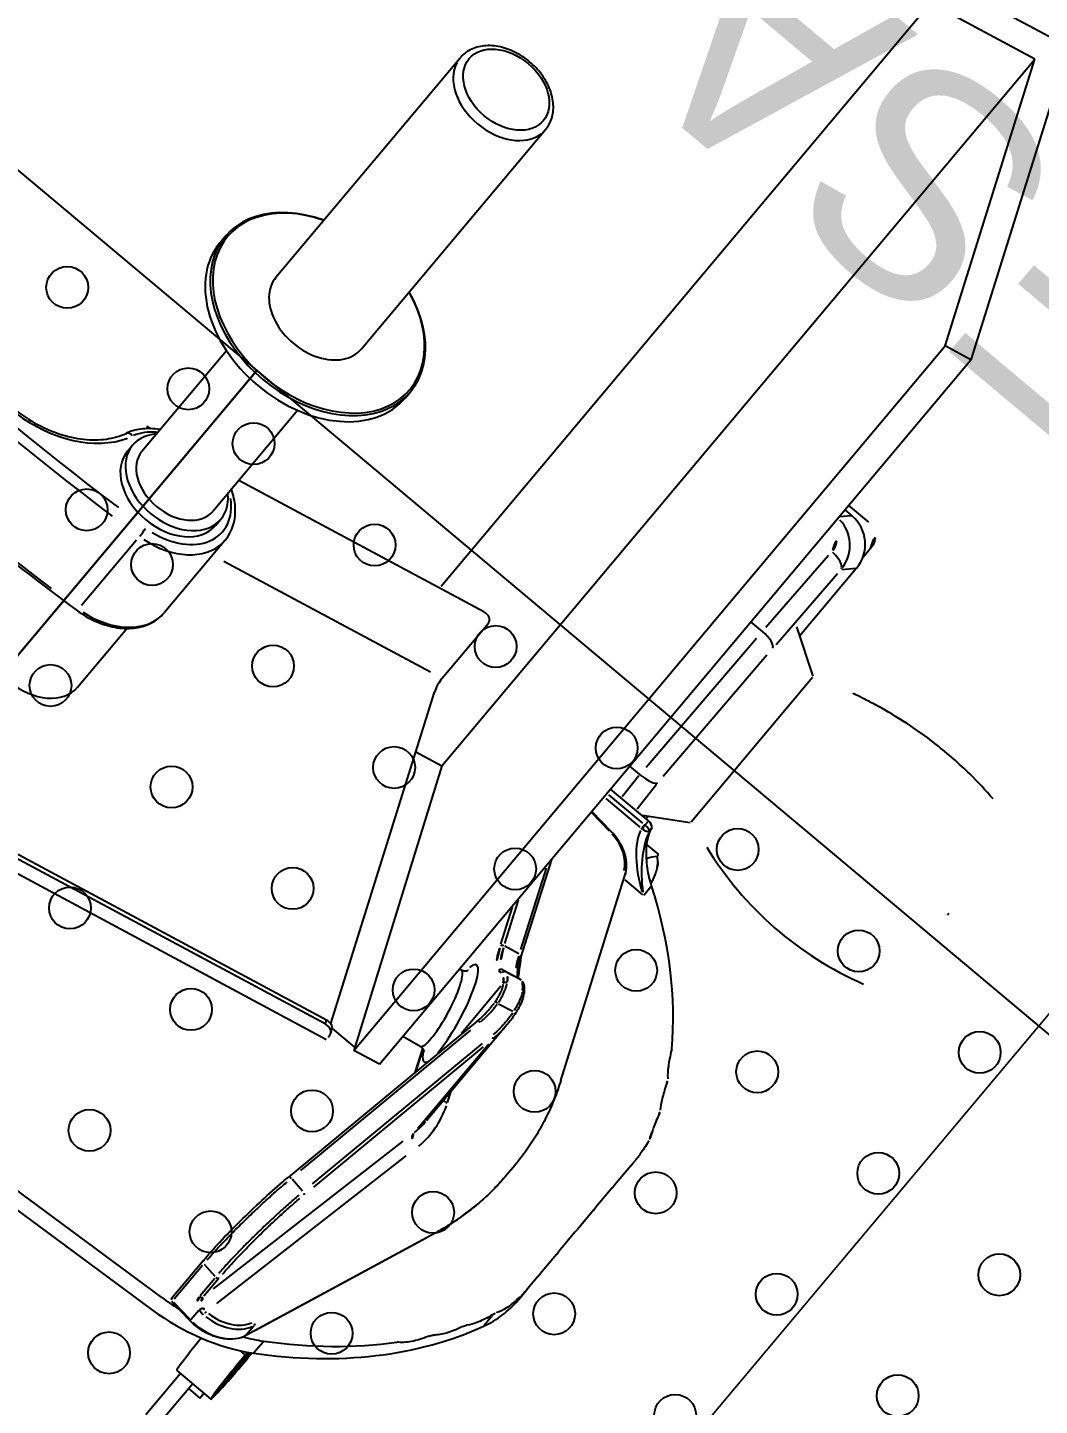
# Model space of a CAD drawing. Header units: metres. Extents: x 822482 to 822767, y 9662202 to 9662512.
# Drawn here: x 822695.0975 to 822695.3696, y 9662397.7424 to 9662398.1132 of the extents above; entities that cross this region are included whole.
import ezdxf

# ---------------------------------------------------------------- set-up
doc = ezdxf.new("R2010")
doc.units = ezdxf.units.M
doc.layers.add('ARQ_NE_EQUIPAMENTOS', color=7, linetype='Continuous')
doc.layers.add('ARQ_NE_INOX', color=7, linetype='Continuous', lineweight=0, true_color=0x0032c7)
doc.layers.add('ARQ_NE_MOBILIÁRIOS', color=251, linetype='Continuous', lineweight=0)
doc.styles.add('Arial', font='arial.ttf', dxfattribs={"height": 0.6})

# ---------------------------------------------------------------- blocks, each defined once
blk = doc.blocks.new('20006_ARQ_1400_3PV$0$IPL-001')
at = {"color": 0}
blk.add_lwpolyline([(0, 0), (1, 0), (1, -0.37), (0, -0.37)], close=True, dxfattribs=at)
for centre in [(0.01194, -0.01562), (0.05442, -0.01562), (0.09691, -0.01562), (0.13939, -0.01562), (0.18187, -0.01562), (0.22435, -0.01562), (0.26683, -0.01562), (0.94654, -0.01562), (0.98902, -0.01562), (0.01194, -0.0581), (0.05442, -0.0581), (0.09691, -0.0581), (0.13939, -0.0581), (0.18187, -0.0581), (0.22435, -0.0581), (0.26683, -0.0581), (0.30931, -0.0581), (0.98902, -0.0581), (0.01194, -0.10058), (0.05442, -0.10058), (0.09691, -0.10058), (0.13939, -0.10058), (0.18187, -0.10058), (0.22435, -0.10058), (0.26683, -0.10058), (0.30931, -0.10058), (0.05442, -0.14307), (0.09691, -0.14307), (0.13939, -0.14307), (0.18187, -0.14307), (0.22435, -0.14307), (0.26683, -0.14307), (0.09691, -0.18555), (0.13939, -0.18555), (0.18187, -0.18555), (0.13939, -0.22803)]:
    blk.add_circle(centre, 0.00562, dxfattribs=at)
blk = doc.blocks.new('20006_ARQ_1400_3PV$0$QF-062')
at = {"color": 0}
for p, q in [((-0.01423, -0.05261), (-0.01423, -0.06712)), ((-0.00999, -0.06712), (-0.00999, -0.05261)), ((0.29355, -0.05762), (0.00702, -0.07535)), ((0.00702, -0.07959), (0.29355, -0.06187)), ((-0.01423, -0.06543), (-0.01823, -0.06543)), ((-0.01823, -0.06543), (-0.01823, -0.06712)), ((-0.00868, -0.06712), (-0.02068, -0.06712)), ((-0.02078, -0.0711), (-0.02068, -0.0711)), ((-0.00282, -0.07968), (0.00414, -0.08043)), ((-0.00278, -0.0801), (-0.00278, -0.08338)), ((0.00382, -0.08062), (-0.00243, -0.07995)), ((0.00417, -0.09318), (0.00417, -0.08132)), ((0.00484, -0.09439), (0.00484, -0.08121)), ((-0.0215, -0.08415), (-0.0215, -0.08796)), ((-0.0212, -0.08375), (-0.0212, -0.08214)), ((-0.02113, -0.08214), (-0.02115, -0.08214)), ((-0.02115, -0.08371), (-0.02115, -0.08214)), ((-0.02113, -0.0837), (-0.02113, -0.08214)), ((-0.02113, -0.08363), (-0.02113, -0.08222)), ((-0.02078, -0.0831), (-0.02068, -0.0831)), ((-0.02022, -0.08216), (-0.02022, -0.08312)), ((-0.0202, -0.08211), (-0.0202, -0.08316)), ((-0.02015, -0.08211), (-0.02015, -0.08313)), ((-0.01838, -0.08211), (-0.02006, -0.08211)), ((-0.03816, -0.14011), (-0.01688, -0.08624)), ((-0.00536, -0.08781), (-0.01885, -0.15097)), ((-0.01691, -0.08959), (-0.01691, -0.08655)), ((-0.00145, -0.09321), (-0.00145, -0.08714)), ((-0.00055, -0.08667), (-0.00055, -0.09274)), ((-0.01797, -0.08907), (-0.03713, -0.13756)), ((-0.0022, -0.09031), (-0.01571, -0.15354)), ((-0.00032, -0.09312), (0.00393, -0.0938)), ((-0.00253, -0.11099), (-0.00253, -0.11099)), ((0.0031, -0.11099), (0.0031, -0.11099)), ((-0.00336, -0.11777), (-0.00336, -0.11777)), ((0.00229, -0.11777), (0.00229, -0.11777)), ((-0.00349, -0.11877), (-0.00349, -0.11877)), ((0.00216, -0.11877), (0.00216, -0.11877)), ((0.01802, -0.16107), (0.20987, -0.12112)), ((-0.00441, -0.12555), (-0.00441, -0.12555)), ((0.00068, -0.12654), (-0.00357, -0.12586)), ((0.02066, -0.1642), (0.20676, -0.12545)), ((-0.06426, -0.13333), (-0.06426, -0.12951)), ((-0.01586, -0.18681), (-0.00514, -0.12852)), ((-0.0044, -0.12906), (-0.01512, -0.18735)), ((-0.01019, -0.19103), (0.00173, -0.12627)), ((0.00143, -0.12655), (0.00143, -0.12655)), ((0.02108, -0.16522), (0.20718, -0.12646)), ((0.00032, -0.12982), (-0.0104, -0.18811)), ((-0.06684, -0.14051), (-0.06684, -0.14408)), ((-0.06684, -0.14888), (-0.06684, -0.14408)), ((-0.06684, -0.14888), (-0.06684, -0.14988)), ((-0.06684, -0.15666), (-0.06684, -0.14988)), ((-0.06684, -0.15666), (-0.06684, -0.15766)), ((-0.06684, -0.16444), (-0.06684, -0.15766)), ((-0.01646, -0.1587), (-0.01646, -0.1884)), ((-0.01696, -0.19551), (-0.01696, -0.16175)), ((0.01778, -0.16197), (0.01778, -0.16268)), ((-0.06684, -0.16444), (-0.06684, -0.16544)), ((-0.06684, -0.17222), (-0.06684, -0.16544)), ((-0.04287, -0.16778), (-0.04287, -0.16441)), ((0.00249, -0.16528), (0.01016, -0.16368)), ((0.00249, -0.16528), (0.00249, -0.41273)), ((0.01016, -0.16368), (0.01016, -0.41113)), ((0.04124, -0.23761), (0.01016, -0.16368)), ((0.01841, -0.16444), (0.01048, -0.16444)), ((0.01789, -0.16323), (0.01831, -0.16425)), ((0.01957, -0.16522), (0.05549, -0.25146)), ((0.02106, -0.16516), (0.02068, -0.16425)), ((-0.01813, -0.16917), (-0.01702, -0.17184)), ((-0.00628, -0.16978), (-0.0037, -0.17598)), ((-0.00386, -0.17566), (-0.00616, -0.17014)), ((-0.06684, -0.17222), (-0.06684, -0.17321)), ((-0.06684, -0.18), (-0.06684, -0.17321)), ((0.00249, -0.17509), (-0.00276, -0.17599)), ((-0.06684, -0.18), (-0.06684, -0.18099)), ((-0.06684, -0.18778), (-0.06684, -0.18099)), ((-0.06684, -0.18778), (-0.06684, -0.18877)), ((-0.06684, -0.19001), (-0.06684, -0.18877)), ((-0.00906, -0.20234), (-0.00906, -0.18582)), ((0.12991, -0.19083), (0.12991, -0.21146)), ((-0.03767, -0.1933), (-0.01536, -0.24686)), ((-0.01158, -0.19836), (-0.01579, -0.19924)), ((0.00249, -0.19872), (0.002, -0.19884)), ((-0.01119, -0.207), (-0.01215, -0.2071)), ((-0.01203, -0.20709), (-0.01116, -0.207)), ((-0.01185, -0.20704), (-0.00772, -0.20618)), ((-0.00676, -0.20609), (-0.01088, -0.20694)), ((-0.00745, -0.20613), (-0.00658, -0.20604)), ((-0.00685, -0.2052), (-0.00598, -0.20511)), ((-0.00708, -0.21214), (-0.00295, -0.21128)), ((-0.00175, -0.21105), (0.00227, -0.22069)), ((0.14321, -0.23132), (0.14321, -0.20841)), ((0.00249, -0.2372), (-0.00803, -0.21193)), ((-0.00682, -0.21336), (0.002, -0.23453)), ((-0.00246, -0.21186), (0.00223, -0.22313)), ((0.12491, -0.24669), (0.12491, -0.22123)), ((0.04905, -0.23599), (0.04124, -0.23761)), ((0.04124, -0.23761), (0.04124, -0.48575)), ((0.05977, -0.2549), (0.12148, -0.24205)), ((-0.02271, -0.24585), (-0.02271, -0.24893)), ((-0.0162, -0.24568), (-0.02237, -0.24568)), ((0.12941, -0.2481), (0.12941, -0.25022)), ((0.16041, -0.2481), (0.16041, -0.25022)), ((0.13241, -0.28593), (0.13241, -0.25058)), ((0.15741, -0.28593), (0.15741, -0.25058)), ((-0.00507, -0.25329), (0.00249, -0.2541)), ((-0.00462, -0.2531), (0.00212, -0.25382)), ((0.05634, -0.25562), (0.05634, -0.27506)), ((-0.01872, -0.25599), (-0.01872, -0.25675)), ((-0.01463, -0.25675), (-0.01872, -0.25675)), ((-0.01076, -0.26045), (-0.01076, -0.25921)), ((0.00183, -0.25915), (-0.0101, -0.25915)), ((0.15947, -0.25682), (0.1607, -0.25656)), ((-0.0198, -0.26877), (-0.00864, -0.26195)), ((-0.01285, -0.25998), (-0.01285, -0.26066)), ((-0.01088, -0.26187), (-0.01088, -0.26058)), ((-0.01088, -0.26195), (0.00249, -0.26195)), ((-0.0101, -0.2605), (0.00183, -0.2605)), ((-0.00999, -0.26277), (-0.00999, -0.26195)), ((-0.00642, -0.26242), (-0.00615, -0.27089)), ((-0.00108, -0.2696), (-0.00131, -0.26235)), ((0.05922, -0.27659), (0.13241, -0.26135)), ((-0.0198, -0.26909), (-0.0198, -0.31991)), ((-0.00107, -0.27), (0.00249, -0.27)), ((-0.00615, -0.27374), (-0.00655, -0.3166)), ((-0.00156, -0.31816), (-0.00113, -0.27253)), ((0.07241, -0.47926), (0.07241, -0.27447)), ((-0.0887, -0.29422), (-0.0887, -0.29478)), ((0.11241, -0.30715), (0.11241, -0.30927)), ((0.17741, -0.30715), (0.17741, -0.30927)), ((0.12991, -0.30962), (0.12991, -0.3867)), ((0.15991, -0.30962), (0.15991, -0.3867)), ((-0.0198, -0.32023), (-0.00786, -0.32753)), ((-0.0066, -0.32038), (-0.00701, -0.34564)), ((-0.00201, -0.34774), (-0.0016, -0.32212)), ((-0.00157, -0.32069), (0.00249, -0.32069)), ((-0.00999, -0.35001), (-0.00999, -0.32623)), ((-0.00718, -0.34719), (-0.00985, -0.34986)), ((-0.00949, -0.3565), (-0.00949, -0.35313)), ((0.00012, -0.35988), (0.00237, -0.35763)), ((0.00249, -0.3615), (-0.0045, -0.3615)), ((0.00249, -0.36), (0, -0.36)), ((0.00249, -0.41273), (0.01016, -0.41113)), ((0.01016, -0.41113), (0.04124, -0.48575)), ((0.03639, -0.49413), (0.00249, -0.41273)), ((0.23572, -0.45262), (0.03639, -0.49413)), ((0.04124, -0.48575), (0.07241, -0.47926))]:
    blk.add_line(p, q, dxfattribs=at)
for centre, radius, start, end in [((-0.004, -0.24475), 0.019, 208.4169, 219.1744), ((-0.05717, -0.35434), 0.09265, 71.2562, 106.4212)]:
    blk.add_arc(centre, radius, start, end, dxfattribs=at)
for centre, major_axis, ratio, start_param, end_param in [((-0.02068, -0.08212), (0, 0.015), 0.034899, 4.713517, 7.85511), ((-0.02068, -0.08212), (0, 0.0135), 0.034899, 4.713517, 7.85511), ((-0.02068, -0.08212), (0, 0.013), 0.034899, 4.870597, 7.69803), ((-0.00868, -0.08212), (0, 0.015), 0.034899, 4.988869, 6.283185), ((-0.02068, -0.0771), (0, 0.0045), 0.034899, 0.32381, 2.817783), ((-0.02068, -0.0771), (0, -0.006), 0.034899, 0, 3.141593), ((0.01138, -0.11057), (-0.05, 0), 0.707107, 4.799655, 5.429979), ((-0.00468, -0.08879), (-0.0127, 0), 0.707107, 4.634858, 5.938395), ((-0.0029, -0.08047), (0.000084, 0.000783), 0.105634, 5.542417, 6.244198), ((0.01138, -0.11481), (0.05, 0), 0.707107, 1.658063, 1.768848), ((0.00405, -0.08121), (0.000084, 0.000783), 0.105634, 5.542417, 6.244198), ((0.00405, -0.08121), (0.000787, 0), 0.707107, 0.071042, 1.349804), ((0.07516, -0.16224), (-0.147, 0), 0.707107, 5.429979, 5.960709), ((-0.01972, -0.08211), (-0.0005, 0), 0.001127, 6.027518, 6.23666), ((-0.00468, -0.09217), (-0.0127, 0), 0.707107, 4.771554, 5.94559), ((-0.00468, -0.09273), (-0.01191, 0), 0.707107, 4.771554, 5.94559), ((-0.00461, -0.08375), (-0.000003, -0.000787), 0.004285, 0.863947, 2.277664), ((-0.0029, -0.08412), (0.000322, 0.000718), 0.20953, 0.87522, 2.288937), ((-0.00459, -0.08646), (0.0031, -0.00066), 0.699172, 0.204546, 1.217117), ((-0.00447, -0.08591), (0.00387, -0.00083), 0.699172, 0.204546, 1.217122), ((0.07516, -0.16649), (-0.147, 0), 0.707107, 5.429979, 5.719961), ((0.01138, -0.11481), (0.05, 0), 0.707107, 2.162955, 2.288386), ((-0.01615, -0.08653), (-0.000732, 0.000289), 0.68104, 0.01314, 0.249655), ((-0.00067, -0.08688), (-0.000787, 0), 0.707107, 4.640979, 6.054696), ((-0.01615, -0.08991), (-0.000732, 0.000289), 0.68104, 0.341334, 1.755051), ((-0.00067, -0.09363), (-0.000787, 0), 0.707107, 4.64098, 6.054696), ((0.00405, -0.09439), (0.000787, 0), 0.707107, 0.071041, 1.349782), ((0.07516, -0.16649), (-0.147, 0), 0.707107, 5.795405, 5.80622), ((0.07516, -0.16649), (-0.147, 0), 0.707107, 5.878384, 5.888784), ((-0.00377, -0.12537), (-0.000774, 0.000142), 0.578827, 0.204773, 1.55238), ((-0.01684, -0.14051), (-0.05, 0), 0.707107, 5.960709, 6.283185), ((0.00095, -0.12612), (0.000774, -0.000142), 0.578827, 4.844562, 6.207435), ((0.07516, -0.16649), (-0.147, 0), 0.707107, 5.958505, 5.960709), ((-0.01684, -0.14475), (-0.05, 0), 0.707107, 5.960709, 5.983841), ((-0.01684, -0.14475), (-0.05, 0), 0.707107, 6.179942, 6.208221), ((0.08413, -0.16441), (-0.127, 0), 0.707107, 6.024433, 6.269567), ((0.02749, -0.1595), (-0.04763, 0), 0.707107, 6.155052, 6.547751), ((-0.0196, -0.15672), (0.0031, -0.00066), 0.699172, 0.226832, 1.640548), ((0.02749, -0.16175), (-0.04445, 0), 0.707107, 6.140733, 6.275688), ((0.01863, -0.164), (-0.00061, 0.00294), 0.199746, 0, 0.764614), ((0.02066, -0.16208), (-0.00277, -0.00115), 0.678308, 6.007875, 7.578671), ((0.02108, -0.16309), (-0.00277, -0.00115), 0.678308, 0, 1.295486), ((-0.01819, -0.17126), (-0.00293, -0.00122), 0.678308, 4.040325, 4.416197), ((-0.00334, -0.18803), (-0.00303, 0.01453), 0.199746, 5.711118, 6.564761), ((-0.00334, -0.18803), (0.00303, -0.01453), 0.199746, 3.882514, 6.743721), ((-0.0004, -0.18742), (0.00238, -0.01143), 0.199746, 3.292265, 6.132513), ((0.14491, -0.19083), (-0.015, 0), 0.707107, 3.141593, 6.283185), ((0.02746, -0.19704), (0.04425, -0.00475), 0.821826, 3.087065, 3.221676), ((-0.01568, -0.19013), (-0.000774, 0.000142), 0.578827, 0.204779, 1.552382), ((-0.01096, -0.19089), (0.000774, -0.000142), 0.578827, 4.844559, 6.207468), ((-0.01684, -0.19057), (-0.05, 0), 0.707107, 0.141402, 0.169914), ((0.02746, -0.19704), (0.0379, -0.00433), 0.826121, 3.239938, 3.300029), ((-0.01599, -0.19883), (-0.000783, -0.000087), 0.573268, 0.072364, 1.384942), ((-0.01131, -0.19786), (0.000785, 0.000064), 0.575311, 4.696584, 6.144209), ((0.07116, -0.17497), (-0.14072, 0), 0.707107, 0.289007, 0.299465), ((-0.00981, -0.20341), (0.000673, 0.000409), 0.853321, 4.397771, 5.811487), ((-0.01054, -0.18732), (0.00372, -0.01788), 0.199746, 5.794012, 6.237749), ((0.19949, -0.67213), (-0.66, 0), 0.707107, 4.532903, 4.78383), ((-0.01439, -0.20436), (-0.000673, -0.000409), 0.853321, 0.059586, 1.118767), ((-0.01588, -0.18843), (0.00388, -0.01865), 0.199746, 5.794012, 6.237749), ((-0.01223, -0.20632), (0.00008, -0.000783), 0.979636, 0.00508, 0.096518), ((-0.01127, -0.20622), (0.00008, -0.000783), 0.979636, 0.00508, 0.096518), ((-0.00731, -0.22565), (-0.00388, 0.01865), 0.199746, 5.516273, 6.223131), ((-0.0113, -0.18747), (0.00388, -0.01865), 0.199746, 5.794012, 6.237749), ((-0.00765, -0.20537), (0.00008, -0.000783), 0.979636, 0.180138, 1.593855), ((-0.00669, -0.20527), (0.00008, -0.000783), 0.979636, 0.180138, 1.593855), ((-0.00273, -0.2247), (-0.00388, 0.01865), 0.199746, 5.516273, 6.223131), ((-0.00197, -0.22454), (-0.00404, 0.01942), 0.199746, 5.516273, 6.223131), ((0.14491, -0.22123), (-0.02, 0), 0.707107, 4.872041, 6.208915), ((0.07116, -0.17497), (-0.14072, 0), 0.707107, 0.371667, 0.382431), ((-0.00273, -0.21067), (0.000727, 0.000303), 0.678308, 4.515618, 5.929335), ((-0.00731, -0.21163), (-0.000727, -0.000303), 0.678308, 0.064774, 1.230712), ((0.07116, -0.17497), (0.14072, 0), 0.707107, 3.59868, 3.982154), ((0.19949, -0.69759), (0.66, 0), 0.707107, 1.39131, 1.642237), ((0.14491, -0.24669), (-0.02, 0), 0.707107, 4.872041, 6.208915), ((0.14338, -0.23401), (0.00012, -0.002), 0.0603, 4.003706, 5.417423), ((0.19949, -0.699), (-0.658, 0), 0.707107, 4.532903, 4.78383), ((0.14491, -0.2481), (-0.018, 0), 0.707107, 4.912198, 6.971906), ((0.14491, -0.2481), (-0.0155, 0), 0.707107, 3.141593, 6.283185), ((0.19238, -0.25921), (-0.032, 0), 0.707107, 4.785808, 5.901599), ((0.14491, -0.25022), (-0.0155, 0), 0.707107, 2.508923, 6.915855), ((0.14491, -0.25058), (-0.0125, 0), 0.707107, 3.141593, 6.283185), ((-0.02271, -0.25275), (0.00925, -0.01053), 0.359736, 0.626182, 1.889196), ((-0.02271, -0.25275), (0.01145, -0.00886), 0.404719, 0.468517, 1.800302), ((-0.01464, -0.24656), (-0.000727, -0.000303), 0.678308, 0.064774, 1.230712), ((-0.00321, -0.24473), (-0.01191, 0), 0.707107, 0.343106, 1.364123), ((0.05549, -0.25358), (0.00061, -0.00294), 0.199746, 0.764614, 2.33541), ((0.162, -0.25069), (0.00181, -0.00085), 0.6713, 5.080127, 6.219866), ((-0.02071, -0.2445), (0, 0.01225), 0.466308, 3.495812, 3.849599), ((-0.00499, -0.25251), (-0.000084, -0.000783), 0.105634, 0.039552, 0.751488), ((0.14491, -0.2481), (0.018, 0), 0.707107, 5.504214, 5.939409), ((-0.01088, -0.2598), (0.000084, -0.000997), 0.083266, 4.099012, 5.42086), ((-0.01088, -0.26053), (0.002, 0), 0.707107, 3.554197, 4.712389), ((-0.00113, -0.27136), (-0.005, -0.00006), 0.272201, 4.704322, 6.241402), ((-0.00099, -0.27572), (-0.00032, 0.00571), 0.873856, 6.234641, 6.242671), ((0.05922, -0.27446), (-0.00277, -0.00115), 0.678308, 6.007875, 7.578671), ((0.14491, -0.30715), (-0.0325, 0), 0.707107, 3.141593, 6.283185), ((0.14491, -0.30927), (0.0325, 0), 0.707107, 5.192118, 10.515846), ((0.14491, -0.30962), (-0.032, 0), 0.707107, 2.058671, 7.366106), ((0.14491, -0.30962), (0.015, 0), 0.707107, 0, 3.141593), ((-0.00158, -0.31898), (-0.005, 0.00006), 0.343297, 0.037327, 1.574407), ((-0.00115, -0.29288), (-0.00043, -0.02781), 0.179751, 0.000713, 0.002795), ((-0.00204, -0.34705), (-0.005, 0.00008), 0.422572, 0.115474, 1.500719), ((0.00297, -0.34704), (-0.00389, -0.00932), 0.988403, 5.180499, 6.558142), ((0.00001, -0.34999), (-0.00708, -0.00708), 0.998783, 5.498396, 7.067974), ((0.00297, -0.34915), (-0.00206, -0.00467), 0.9762, 5.194213, 6.536831), ((-0.00449, -0.3565), (-0.00354, -0.00354), 0.998783, 5.498396, 7.067974), ((0.14491, -0.3867), (0.015, 0), 0.707107, 0.15708, 2.984513)]:
    blk.add_ellipse(centre, major_axis=major_axis, ratio=ratio, start_param=start_param, end_param=end_param, dxfattribs=at)
for centre, major_axis, ratio in [((-0.02078, -0.0771), (0, 0.006), 0.034899), ((-0.02078, -0.0771), (0, -0.0045), 0.034899), ((0.14491, -0.38811), (-0.013, 0), 0.707107)]:
    blk.add_ellipse(centre, major_axis=major_axis, ratio=ratio, dxfattribs=at)
for points, knots in [([(-0.02113, -0.08214), (-0.02113, -0.08078), (-0.02112, -0.07941), (-0.02109, -0.07681), (-0.02107, -0.07558), (-0.02101, -0.07337), (-0.02098, -0.07239), (-0.0209, -0.07078), (-0.02086, -0.07015), (-0.02079, -0.06949), (-0.02077, -0.06932), (-0.02072, -0.06911), (-0.02071, -0.06905), (-0.02065, -0.06893), (-0.02063, -0.06889), (-0.02059, -0.06883)], [1.570796, 1.570796, 1.570796, 1.570796, 1.885181, 1.885181, 2.199566, 2.199566, 2.513951, 2.513951, 2.828336, 2.828336, 2.985528, 2.985528, 3.064124, 3.064124, 3.09731, 3.09731, 3.09731, 3.09731]), ([(-0.01688, -0.08624), (-0.01654, -0.08536), (-0.01602, -0.08453), (-0.01468, -0.08303), (-0.01386, -0.08236), (-0.01202, -0.08122), (-0.01098, -0.08074), (-0.00878, -0.08003), (-0.00761, -0.07979), (-0.00522, -0.07955), (-0.00401, -0.07956), (-0.00282, -0.07968)], [0.558754, 0.558754, 0.558754, 0.558754, 0.848429, 0.848429, 1.138104, 1.138104, 1.427779, 1.427779, 1.717454, 1.717454, 2.007129, 2.007129, 2.007129, 2.007129]), ([(-0.00287, -0.08353), (-0.00294, -0.0835), (-0.00301, -0.08348), (-0.00308, -0.08345), (-0.00327, -0.08338), (-0.00347, -0.08333), (-0.00367, -0.08329), (-0.00381, -0.08326), (-0.00396, -0.08324), (-0.00411, -0.08322), (-0.00424, -0.0832), (-0.00437, -0.0832), (-0.00451, -0.08319)], [0.0500049, 0.0500049, 0.0500049, 0.0500049, 0.1719472, 0.1719472, 0.1719472, 0.5000013, 0.5000013, 0.5000013, 0.7409433, 0.7409433, 0.7409433, 0.9500003, 0.9500003, 0.9500003, 0.9500003]), ([(-0.00146, -0.09483), (-0.00147, -0.09541), (-0.00148, -0.09602), (-0.0015, -0.09664), (-0.0015, -0.09672), (-0.0015, -0.0968), (-0.00151, -0.09689), (-0.00154, -0.09803), (-0.0016, -0.09924), (-0.00167, -0.10051), (-0.00167, -0.10056), (-0.00167, -0.10061), (-0.00168, -0.10066), (-0.00175, -0.10197), (-0.00184, -0.10332), (-0.00195, -0.10471), (-0.00195, -0.10472), (-0.00195, -0.10473), (-0.00195, -0.10474), (-0.00206, -0.10614), (-0.00219, -0.10757), (-0.00233, -0.10901), (-0.00233, -0.10904), (-0.00234, -0.10907), (-0.00234, -0.1091), (-0.00248, -0.11051), (-0.00263, -0.11193), (-0.00279, -0.11333), (-0.0028, -0.1134), (-0.00281, -0.11348), (-0.00282, -0.11355), (-0.00298, -0.11491), (-0.00315, -0.11626), (-0.00333, -0.11757), (-0.00334, -0.11768), (-0.00336, -0.1178), (-0.00337, -0.11791), (-0.00355, -0.11918), (-0.00373, -0.12042), (-0.00392, -0.1216), (-0.00394, -0.12174), (-0.00396, -0.12189), (-0.00399, -0.12203), (-0.00409, -0.12265), (-0.00419, -0.12326), (-0.00429, -0.12385)], [0.05, 0.05, 0.05, 0.05, 0.1163558, 0.1163558, 0.1163558, 0.125, 0.125, 0.125, 0.2451431, 0.2451431, 0.2451431, 0.25, 0.25, 0.25, 0.3738855, 0.3738855, 0.3738855, 0.375, 0.375, 0.375, 0.5, 0.5, 0.5, 0.5026317, 0.5026317, 0.5026317, 0.625, 0.625, 0.625, 0.6313827, 0.6313827, 0.6313827, 0.75, 0.75, 0.75, 0.7601227, 0.7601227, 0.7601227, 0.875, 0.875, 0.875, 0.8889453, 0.8889453, 0.8889453, 0.95, 0.95, 0.95, 0.95]), ([(-0.00354, -0.12435), (-0.00344, -0.12374), (-0.00333, -0.12311), (-0.00323, -0.12246), (-0.0032, -0.12232), (-0.00318, -0.12217), (-0.00316, -0.12202), (-0.00296, -0.12079), (-0.00277, -0.11952), (-0.00259, -0.11821), (-0.00257, -0.11809), (-0.00256, -0.11798), (-0.00254, -0.11786), (-0.00236, -0.1165), (-0.00218, -0.11512), (-0.00201, -0.11372), (-0.002, -0.11364), (-0.00199, -0.11356), (-0.00198, -0.11349), (-0.00181, -0.11204), (-0.00165, -0.11058), (-0.00151, -0.10913), (-0.00151, -0.1091), (-0.0015, -0.10906), (-0.0015, -0.10903), (-0.00147, -0.1087), (-0.00144, -0.10838), (-0.0014, -0.10805), (-0.00129, -0.1069), (-0.00119, -0.10576), (-0.0011, -0.10463), (-0.0011, -0.10462), (-0.0011, -0.10461), (-0.0011, -0.10459), (-0.00099, -0.10316), (-0.00089, -0.10176), (-0.00081, -0.10042), (-0.0008, -0.10037), (-0.0008, -0.10031), (-0.0008, -0.10026), (-0.00072, -0.09896), (-0.00066, -0.09771), (-0.00062, -0.09653), (-0.00062, -0.09644), (-0.00062, -0.09636), (-0.00061, -0.09627), (-0.00059, -0.09562), (-0.00058, -0.095), (-0.00057, -0.0944)], [0.050016, 0.050016, 0.050016, 0.050016, 0.1109306, 0.1109306, 0.1109306, 0.125, 0.125, 0.125, 0.2397327, 0.2397327, 0.2397327, 0.25, 0.25, 0.25, 0.3685328, 0.3685328, 0.3685328, 0.375, 0.375, 0.375, 0.4973339, 0.4973339, 0.4973339, 0.5, 0.5, 0.5, 0.5276088, 0.5276088, 0.5276088, 0.625, 0.625, 0.625, 0.6261353, 0.6261353, 0.6261353, 0.75, 0.75, 0.75, 0.7549356, 0.7549356, 0.7549356, 0.875, 0.875, 0.875, 0.8837372, 0.8837372, 0.8837372, 0.9499862, 0.9499862, 0.9499862, 0.9499862]), ([(0.00416, -0.09515), (0.00415, -0.09574), (0.00413, -0.09636), (0.00411, -0.09699), (0.00411, -0.09705), (0.00411, -0.09712), (0.0041, -0.09718), (0.00406, -0.09838), (0.004, -0.09964), (0.00393, -0.10095), (0.00392, -0.10103), (0.00392, -0.1011), (0.00391, -0.10117), (0.00384, -0.10249), (0.00374, -0.10386), (0.00363, -0.10526), (0.00363, -0.1053), (0.00362, -0.10534), (0.00362, -0.10539), (0.0035, -0.10682), (0.00337, -0.10829), (0.00322, -0.10977), (0.00322, -0.10978), (0.00322, -0.10978), (0.00322, -0.10979), (0.00307, -0.11127), (0.00291, -0.11276), (0.00274, -0.11424), (0.00273, -0.11427), (0.00273, -0.11431), (0.00273, -0.11434), (0.00256, -0.11578), (0.00237, -0.11722), (0.00218, -0.11862), (0.00217, -0.11868), (0.00216, -0.11875), (0.00215, -0.11881), (0.00195, -0.12028), (0.00174, -0.1217), (0.00152, -0.12306), (0.00141, -0.12376), (0.00129, -0.12444), (0.00118, -0.1251)], [0.0500231, 0.0500231, 0.0500231, 0.0500231, 0.1153514, 0.1153514, 0.1153514, 0.1219751, 0.1219751, 0.1219751, 0.2438664, 0.2438664, 0.2438664, 0.2507134, 0.2507134, 0.2507134, 0.3721882, 0.3721882, 0.3721882, 0.3758688, 0.3758688, 0.3758688, 0.5003185, 0.5003185, 0.5003185, 0.5008419, 0.5008419, 0.5008419, 0.6256992, 0.6256992, 0.6256992, 0.6283268, 0.6283268, 0.6283268, 0.7505074, 0.7505074, 0.7505074, 0.7562837, 0.7562837, 0.7562837, 0.8842251, 0.8842251, 0.8842251, 0.9499722, 0.9499722, 0.9499722, 0.9499722]), ([(0.00484, -0.09439), (0.00484, -0.09632), (0.00477, -0.0986), (0.00451, -0.10347), (0.00431, -0.10613), (0.00381, -0.11148), (0.00351, -0.11423), (0.00284, -0.11947), (0.00246, -0.12202), (0.00196, -0.12499), (0.00184, -0.12564), (0.00173, -0.12627)], [0, 0, 0, 0, 0.816469, 0.816469, 1.631426, 1.631426, 2.440572, 2.440572, 3.246707, 3.246707, 3.480683, 3.480683, 3.480683, 3.480683]), ([(-0.0547, -0.11777), (-0.05467, -0.11771), (-0.05464, -0.11766), (-0.0538, -0.11608), (-0.0529, -0.11473), (-0.05114, -0.11257), (-0.05014, -0.11163), (-0.04916, -0.11101), (-0.04915, -0.111), (-0.04913, -0.11099)], [5.301836, 5.301836, 5.301836, 5.301836, 5.321298, 5.321298, 5.837487, 5.837487, 6.376582, 6.376582, 6.384239, 6.384239, 6.384239, 6.384239]), ([(-0.05996, -0.12555), (-0.05993, -0.12549), (-0.05991, -0.12543), (-0.05923, -0.12386), (-0.05851, -0.12251), (-0.05708, -0.12036), (-0.05627, -0.11942), (-0.05547, -0.11879), (-0.05545, -0.11878), (-0.05543, -0.11877)], [5.186646, 5.186646, 5.186646, 5.186646, 5.206954, 5.206954, 5.701677, 5.701677, 6.213301, 6.213301, 6.224961, 6.224961, 6.224961, 6.224961]), ([(-0.06416, -0.13333), (-0.06414, -0.13326), (-0.06412, -0.1332), (-0.06359, -0.13163), (-0.06301, -0.13029), (-0.06188, -0.12815), (-0.06123, -0.12721), (-0.06059, -0.12658), (-0.06057, -0.12656), (-0.06055, -0.12655)], [5.101983, 5.101983, 5.101983, 5.101983, 5.12288, 5.12288, 5.601696, 5.601696, 6.092992, 6.092992, 6.10754, 6.10754, 6.10754, 6.10754]), ([(-0.06657, -0.14111), (-0.06657, -0.14103), (-0.06656, -0.14095), (-0.06639, -0.1394), (-0.06614, -0.13806), (-0.06553, -0.13591), (-0.06511, -0.13499), (-0.06464, -0.13436), (-0.06463, -0.13434), (-0.06462, -0.13432)], [5.0085513, 5.0085513, 5.0085513, 5.0085513, 5.0321197, 5.0321197, 5.4871063, 5.4871063, 5.9604569, 5.9604569, 5.974653, 5.974653, 5.974653, 5.974653]), ([(-0.04287, -0.16441), (-0.04287, -0.16277), (-0.04281, -0.16113), (-0.04256, -0.15785), (-0.04237, -0.15621), (-0.04186, -0.15295), (-0.04155, -0.15133), (-0.04079, -0.14809), (-0.04035, -0.14648), (-0.03935, -0.14328), (-0.03879, -0.14169), (-0.03816, -0.14011)], [0.2863824, 0.2863824, 0.2863824, 0.2863824, 0.3408566, 0.3408566, 0.3953308, 0.3953308, 0.4498051, 0.4498051, 0.5042793, 0.5042793, 0.5587535, 0.5587535, 0.5587535, 0.5587535]), ([(-0.06684, -0.14408), (-0.06684, -0.14331), (-0.0668, -0.14265), (-0.06671, -0.14216), (-0.06671, -0.14213), (-0.0667, -0.1421)], [5.5538015, 5.5538015, 5.5538015, 5.5538015, 5.9030689, 5.9030689, 5.9236099, 5.9236099, 5.9236099, 5.9236099]), ([(-0.03767, -0.1933), (-0.03836, -0.19165), (-0.03898, -0.18998), (-0.04009, -0.18662), (-0.04057, -0.18493), (-0.04141, -0.18153), (-0.04176, -0.17983), (-0.04231, -0.1764), (-0.04252, -0.17468), (-0.0428, -0.17124), (-0.04287, -0.16951), (-0.04287, -0.16778)], [0, 0, 0, 0, 0.0572765, 0.0572765, 0.1145529, 0.1145529, 0.1718294, 0.1718294, 0.2291059, 0.2291059, 0.2863824, 0.2863824, 0.2863824, 0.2863824]), ([(-0.00459, -0.17557), (-0.00459, -0.17557), (-0.00453, -0.17563), (-0.00418, -0.17583), (-0.00394, -0.17594), (-0.00336, -0.17603), (-0.00306, -0.17604), (-0.00276, -0.17599)], [3.650615, 3.650615, 3.650615, 3.650615, 3.7754824, 3.7754824, 3.8703357, 3.8703357, 3.9406563, 3.9406563, 3.9406563, 3.9406563]), ([(-0.06634, -0.19555), (-0.06635, -0.19549), (-0.06636, -0.19543), (-0.06657, -0.19389), (-0.06672, -0.19253), (-0.06682, -0.19094), (-0.06684, -0.19045), (-0.06684, -0.19001)], [4.9792301, 4.9792301, 4.9792301, 4.9792301, 4.9982754, 4.9982754, 5.4546421, 5.4546421, 5.6753833, 5.6753833, 5.6753833, 5.6753833]), ([(-0.01607, -0.19885), (-0.01614, -0.1981), (-0.01619, -0.19735), (-0.0162, -0.19661), (-0.0162, -0.19653), (-0.01621, -0.19645), (-0.01621, -0.19637), (-0.01622, -0.1954), (-0.01619, -0.19443), (-0.0161, -0.19346), (-0.0161, -0.19345), (-0.0161, -0.19343), (-0.0161, -0.19341), (-0.01603, -0.19261), (-0.01593, -0.19181), (-0.0158, -0.19102)], [0.05, 0.05, 0.05, 0.05, 0.3063964, 0.3063964, 0.3063964, 0.3333333, 0.3333333, 0.3333333, 0.6666667, 0.6666667, 0.6666667, 0.6733297, 0.6733297, 0.6733297, 0.95, 0.95, 0.95, 0.95]), ([(-0.01106, -0.19169), (-0.01117, -0.19233), (-0.01136, -0.19375), (-0.01146, -0.19586), (-0.01142, -0.1973), (-0.01137, -0.19796)], [0.05, 0.05, 0.05, 0.05, 0.3333333, 0.6666667, 0.95, 0.95, 0.95, 0.95]), ([(-0.06534, -0.1985), (-0.06563, -0.19775), (-0.06588, -0.19711), (-0.06609, -0.19661), (-0.06611, -0.19658), (-0.06612, -0.19655)], [5.6992611, 5.6992611, 5.6992611, 5.6992611, 6.04748, 6.04748, 6.0719445, 6.0719445, 6.0719445, 6.0719445]), ([(-0.06373, -0.20333), (-0.06375, -0.20326), (-0.06377, -0.20319), (-0.06423, -0.20164), (-0.06467, -0.2003), (-0.06515, -0.19898), (-0.06525, -0.19873), (-0.06534, -0.1985)], [1.3595564, 1.3595564, 1.3595564, 1.3595564, 1.3817436, 1.3817436, 1.8486974, 1.8486974, 1.9599476, 1.9599476, 1.9599476, 1.9599476]), ([(-0.01507, -0.20477), (-0.01565, -0.20381), (-0.01611, -0.20256), (-0.01657, -0.20042), (-0.01668, -0.19969), (-0.01677, -0.19892)], [0, 0, 0, 0, 0.5964554, 0.5964554, 0.8778155, 0.8778155, 0.8778155, 0.8778155]), ([(-0.01445, -0.20485), (-0.01465, -0.20448), (-0.01484, -0.20408), (-0.01502, -0.20363), (-0.01503, -0.20359), (-0.01505, -0.20356), (-0.01506, -0.20352), (-0.01528, -0.20294), (-0.01547, -0.2023), (-0.01563, -0.20159), (-0.01564, -0.20156), (-0.01565, -0.20153), (-0.01565, -0.2015), (-0.01578, -0.20092), (-0.01589, -0.20031), (-0.01598, -0.19965)], [0.0499973, 0.0499973, 0.0499973, 0.0499973, 0.3120225, 0.3120225, 0.3120225, 0.3333333, 0.3333333, 0.3333333, 0.6666667, 0.6666667, 0.6666667, 0.6811577, 0.6811577, 0.6811577, 0.9499478, 0.9499478, 0.9499478, 0.9499478]), ([(-0.01131, -0.19867), (-0.01125, -0.19926), (-0.01116, -0.19982), (-0.01106, -0.20036), (-0.011, -0.20069), (-0.01093, -0.201), (-0.01085, -0.20131), (-0.01078, -0.20161), (-0.01069, -0.2019), (-0.0106, -0.20217), (-0.01052, -0.20244), (-0.01043, -0.20269), (-0.01033, -0.20293), (-0.01019, -0.20328), (-0.01003, -0.2036), (-0.00987, -0.20389)], [0.0500002, 0.0500002, 0.0500002, 0.0500002, 0.295693, 0.295693, 0.295693, 0.4477195, 0.4477195, 0.4477195, 0.5968736, 0.5968736, 0.5968736, 0.7404664, 0.7404664, 0.7404664, 0.95, 0.95, 0.95, 0.95]), ([(-0.00915, -0.20309), (-0.00916, -0.20308), (-0.00917, -0.20306), (-0.00918, -0.20305), (-0.00923, -0.20296), (-0.00928, -0.20286), (-0.00933, -0.20276), (-0.00938, -0.20265), (-0.00944, -0.20253), (-0.00949, -0.20241), (-0.00953, -0.20233), (-0.00956, -0.20225), (-0.0096, -0.20216), (-0.00967, -0.202), (-0.00973, -0.20182), (-0.0098, -0.20163), (-0.00982, -0.20157), (-0.00984, -0.20151), (-0.00985, -0.20145), (-0.00993, -0.20122), (-0.01, -0.20097), (-0.01007, -0.20071), (-0.01007, -0.20069), (-0.01008, -0.20067), (-0.01008, -0.20064), (-0.01015, -0.20036), (-0.01022, -0.20006), (-0.01027, -0.19975), (-0.01028, -0.19972), (-0.01028, -0.1997), (-0.01029, -0.19968), (-0.01034, -0.19939), (-0.01038, -0.19909), (-0.01042, -0.19879), (-0.01043, -0.19871), (-0.01044, -0.19864), (-0.01045, -0.19856), (-0.01046, -0.19843), (-0.01048, -0.19829), (-0.01049, -0.19816)], [0.05, 0.05, 0.05, 0.05, 0.0641326, 0.0641326, 0.0641326, 0.1428571, 0.1428571, 0.1428571, 0.22968, 0.22968, 0.22968, 0.2857143, 0.2857143, 0.2857143, 0.3947903, 0.3947903, 0.3947903, 0.4285714, 0.4285714, 0.4285714, 0.5598921, 0.5598921, 0.5598921, 0.5714286, 0.5714286, 0.5714286, 0.7142857, 0.7142857, 0.7142857, 0.7248698, 0.7248698, 0.7248698, 0.8571429, 0.8571429, 0.8571429, 0.8901775, 0.8901775, 0.8901775, 0.95, 0.95, 0.95, 0.95]), ([(0.002, -0.19884), (0.00159, -0.19894), (0.00124, -0.19914), (0.00079, -0.19951), (0.00066, -0.19968), (0.00051, -0.1999), (0.0005, -0.19996), (0.00049, -0.19996), (0.00049, -0.19996), (0.00049, -0.19996)], [0.8133013, 0.8133013, 0.8133013, 0.8133013, 0.9094888, 0.9094888, 1.0020274, 1.0020274, 1.1006727, 1.1006727, 1.1033426, 1.1033426, 1.1033426, 1.1033426]), ([(-0.05996, -0.21111), (-0.05998, -0.21104), (-0.06001, -0.21096), (-0.06061, -0.20942), (-0.0612, -0.20807), (-0.06224, -0.20597), (-0.06276, -0.20504), (-0.06325, -0.20439), (-0.06328, -0.20436), (-0.0633, -0.20433)], [1.375649, 1.375649, 1.375649, 1.375649, 1.3992284, 1.3992284, 1.8767593, 1.8767593, 2.3464075, 2.3464075, 2.3722774, 2.3722774, 2.3722774, 2.3722774]), ([(-0.01507, -0.20477), (-0.01489, -0.20506), (-0.01472, -0.20532), (-0.01438, -0.20579), (-0.0142, -0.206), (-0.01385, -0.20638), (-0.01367, -0.20654), (-0.01329, -0.20682), (-0.01309, -0.20693), (-0.01265, -0.20709), (-0.0124, -0.20713), (-0.01215, -0.2071)], [0.2923575, 0.2923575, 0.2923575, 0.2923575, 0.3909656, 0.3909656, 0.4895738, 0.4895738, 0.5881819, 0.5881819, 0.68679, 0.68679, 0.7853982, 0.7853982, 0.7853982, 0.7853982]), ([(-0.00803, -0.21193), (-0.00832, -0.21124), (-0.00861, -0.21061), (-0.00917, -0.20948), (-0.00944, -0.20899), (-0.00997, -0.20816), (-0.01022, -0.20782), (-0.01066, -0.20732), (-0.01086, -0.20716), (-0.01113, -0.207), (-0.01118, -0.207), (-0.01119, -0.207)], [3.1415927, 3.1415927, 3.1415927, 3.1415927, 3.2986723, 3.2986723, 3.4557519, 3.4557519, 3.6128316, 3.6128316, 3.7699112, 3.7699112, 3.9269908, 3.9269908, 3.9269908, 3.9269908]), ([(0.14325, -0.20655), (0.14134, -0.20667), (0.13944, -0.20699), (0.13585, -0.20801), (0.13414, -0.20872), (0.13107, -0.21047), (0.12969, -0.21153), (0.1274, -0.21392), (0.12649, -0.21527), (0.12524, -0.21815), (0.12491, -0.21969), (0.12491, -0.22123)], [1.794679, 1.794679, 1.794679, 1.794679, 2.091762, 2.091762, 2.388845, 2.388845, 2.685928, 2.685928, 2.983011, 2.983011, 3.280094, 3.280094, 3.280094, 3.280094]), ([(0.32625, -0.21355), (0.31422, -0.21189), (0.30212, -0.21046), (0.27784, -0.20808), (0.26565, -0.20713), (0.24122, -0.20571), (0.22898, -0.20524), (0.20447, -0.20479), (0.19221, -0.2048), (0.16771, -0.20532), (0.15547, -0.20582), (0.14325, -0.20655)], [1.5158712, 1.5158712, 1.5158712, 1.5158712, 1.5716328, 1.5716328, 1.6273944, 1.6273944, 1.6831561, 1.6831561, 1.7389177, 1.7389177, 1.7946793, 1.7946793, 1.7946793, 1.7946793]), ([(-0.05512, -0.21889), (-0.05515, -0.21881), (-0.05519, -0.21873), (-0.05595, -0.21719), (-0.0567, -0.21585), (-0.05802, -0.21375), (-0.05869, -0.21283), (-0.05933, -0.21218), (-0.05936, -0.21214), (-0.0594, -0.21211)], [1.397993, 1.397993, 1.397993, 1.397993, 1.423499, 1.423499, 1.915631, 1.915631, 2.396899, 2.396899, 2.4256, 2.4256, 2.4256, 2.4256]), ([(0.19203, -0.23717), (0.1895, -0.23719), (0.18698, -0.23743), (0.1821, -0.23835), (0.17975, -0.23902), (0.17537, -0.24074), (0.17335, -0.24179), (0.16975, -0.24418), (0.16818, -0.24553), (0.16558, -0.24841), (0.16455, -0.24995), (0.16381, -0.25154)], [1.720728, 1.720728, 1.720728, 1.720728, 1.968682, 1.968682, 2.216635, 2.216635, 2.464589, 2.464589, 2.712543, 2.712543, 2.960496, 2.960496, 2.960496, 2.960496]), ([(-0.01536, -0.24686), (-0.01508, -0.24754), (-0.01469, -0.2482), (-0.01372, -0.24941), (-0.01314, -0.24997), (-0.01183, -0.25099), (-0.01111, -0.25143), (-0.00953, -0.2522), (-0.00869, -0.25252), (-0.00693, -0.25301), (-0.00601, -0.25319), (-0.00507, -0.25329)], [0, 0, 0, 0, 0.226893, 0.226893, 0.453786, 0.453786, 0.680678, 0.680678, 0.907571, 0.907571, 1.134464, 1.134464, 1.134464, 1.134464]), ([(0.12491, -0.24669), (0.12491, -0.2482), (0.12523, -0.24972), (0.12646, -0.25261), (0.12739, -0.25399), (0.12966, -0.25635), (0.13096, -0.25736), (0.13241, -0.25821)], [3.2800943, 3.2800943, 3.2800943, 3.2800943, 3.5724543, 3.5724543, 3.8755065, 3.8755065, 4.1586672, 4.1586672, 4.1586672, 4.1586672]), ([(-0.02271, -0.24911), (-0.02147, -0.24989), (-0.02011, -0.25089), (-0.01751, -0.25319), (-0.01628, -0.25449), (-0.01456, -0.25679), (-0.01388, -0.25789), (-0.01316, -0.25955), (-0.01297, -0.26014), (-0.01285, -0.26069)], [5.381789, 5.381789, 5.381789, 5.381789, 5.880364, 5.880364, 6.378938, 6.378938, 6.74945, 6.74945, 6.95522, 6.95522, 6.95522, 6.95522]), ([(-0.01872, -0.25599), (-0.01903, -0.25583), (-0.01935, -0.25559), (-0.02004, -0.25488), (-0.0204, -0.25436), (-0.02093, -0.25338), (-0.02115, -0.25289), (-0.02156, -0.2518), (-0.02174, -0.25121), (-0.02198, -0.25029), (-0.02207, -0.24988), (-0.02215, -0.24947)], [1.972129, 1.972129, 1.972129, 1.972129, 2.187672, 2.187672, 2.464018, 2.464018, 2.663356, 2.663356, 2.862694, 2.862694, 2.987661, 2.987661, 2.987661, 2.987661]), ([(0.15741, -0.25821), (0.159, -0.25728), (0.16041, -0.25616), (0.16249, -0.25386), (0.16325, -0.25273), (0.16381, -0.25154)], [5.5431141, 5.5431141, 5.5431141, 5.5431141, 5.8531752, 5.8531752, 6.1020887, 6.1020887, 6.1020887, 6.1020887]), ([(-0.01116, -0.25919), (-0.01124, -0.2592), (-0.01132, -0.25922), (-0.0116, -0.25927), (-0.01179, -0.25932), (-0.01222, -0.25946), (-0.01242, -0.25956), (-0.01271, -0.25974), (-0.01279, -0.25983), (-0.01283, -0.2599)], [-0.1580004, -0.1580004, -0.1580004, -0.1580004, -0.1454818, -0.1454818, -0.1120989, -0.1120989, -0.0586861, -0.0586861, -0.0077771, -0.0077771, -0.0077771, -0.0077771]), ([(-0.01077, -0.25915), (-0.01078, -0.25915), (-0.01078, -0.25915), (-0.0108, -0.25915), (-0.01082, -0.25916), (-0.01086, -0.25916), (-0.01089, -0.25916), (-0.01093, -0.25916), (-0.01096, -0.25917), (-0.01098, -0.25917)], [-0.01124388, -0.01124388, -0.01124388, -0.01124388, -0.0103562, -0.0103562, -0.00798907, -0.00798907, -0.00420166, -0.00420166, -0.00059178, -0.00059178, -0.00059178, -0.00059178]), ([(-0.01285, -0.26069), (-0.01282, -0.26082), (-0.01278, -0.26095), (-0.01271, -0.26109), (-0.01271, -0.26109), (-0.01271, -0.2611)], [0.70726344, 0.70726344, 0.70726344, 0.70726344, 0.75369285, 0.75369285, 0.75541714, 0.75541714, 0.75541714, 0.75541714]), ([(-0.01282, -0.25999), (-0.01277, -0.26009), (-0.01266, -0.26017), (-0.01235, -0.26033), (-0.01213, -0.2604), (-0.01169, -0.26048), (-0.01149, -0.2605), (-0.01121, -0.26051), (-0.01112, -0.26051), (-0.01104, -0.26051)], [0.0077771, 0.0077771, 0.0077771, 0.0077771, 0.0586861, 0.0586861, 0.1120989, 0.1120989, 0.1454818, 0.1454818, 0.1580004, 0.1580004, 0.1580004, 0.1580004]), ([(-0.01087, -0.2605), (-0.01086, -0.2605), (-0.01085, -0.2605), (-0.01082, -0.2605), (-0.01081, -0.2605), (-0.01079, -0.2605), (-0.01078, -0.2605), (-0.01077, -0.2605), (-0.01077, -0.2605), (-0.01076, -0.2605)], [0.00059178, 0.00059178, 0.00059178, 0.00059178, 0.00420166, 0.00420166, 0.00798907, 0.00798907, 0.0103562, 0.0103562, 0.01124388, 0.01124388, 0.01124388, 0.01124388]), ([(-0.07803, -0.32603), (-0.07506, -0.32651), (-0.07198, -0.32688), (-0.06495, -0.32744), (-0.06093, -0.32754), (-0.04904, -0.32716), (-0.04234, -0.32607), (-0.0363, -0.32483), (-0.03382, -0.32428), (-0.03182, -0.32377), (-0.03142, -0.32366), (-0.03108, -0.32356), (-0.03102, -0.32355), (-0.03097, -0.32353)], [0.001032, 0.001032, 0.001032, 0.001032, 0.908472, 0.908472, 2.074916, 2.074916, 4.383434, 4.383434, 4.979914, 4.979914, 5.127472, 5.127472, 5.160437, 5.160437, 5.160437, 5.160437]), ([(0.12991, -0.3867), (0.12991, -0.38784), (0.13014, -0.38898), (0.13105, -0.39116), (0.13173, -0.39219), (0.13351, -0.3941), (0.13463, -0.39496), (0.13718, -0.39638), (0.13864, -0.39694), (0.1417, -0.3977), (0.14331, -0.39789), (0.14654, -0.39789), (0.14816, -0.39769), (0.15123, -0.39693), (0.15269, -0.39636), (0.1553, -0.39489), (0.15645, -0.39399), (0.15828, -0.39194), (0.15898, -0.39081), (0.15974, -0.38866), (0.15991, -0.38768), (0.15991, -0.3867)], [2.158408, 2.158408, 2.158408, 2.158408, 2.44326, 2.44326, 2.740501, 2.740501, 3.060909, 3.060909, 3.394412, 3.394412, 3.7305, 3.7305, 4.066561, 4.066561, 4.402646, 4.402646, 4.736049, 4.736049, 5.055244, 5.055244, 5.3, 5.3, 5.3, 5.3])]:
    blk.add_open_spline(points, degree=3, knots=knots, dxfattribs=at)
for points in [[(-0.0033, -0.08455), (-0.00368, -0.08439), (-0.00411, -0.08431), (-0.00453, -0.0843)], [(-0.01019, -0.19103), (-0.01047, -0.19257), (-0.01061, -0.19414), (-0.01061, -0.19571)], [(-0.01677, -0.19892), (-0.0169, -0.19778), (-0.01696, -0.19664), (-0.01696, -0.19551)]]:
    blk.add_open_spline(points, degree=3, dxfattribs=at)
blk = doc.blocks.new('*U385')
at = {"layer": 'ARQ_NE_INOX'}
blk.add_lwpolyline([(0.8, -0.7), (0, -0.7), (0, 0), (0.8, 0)], close=True, dxfattribs=at)
blk = doc.blocks.new('*U386')
at = {"layer": 'ARQ_NE_INOX'}
blk.add_lwpolyline([(0.9, -0.7), (0, -0.7), (0, 0), (0.9, 0)], close=True, dxfattribs=at)
blk = doc.blocks.new('A$C8f1b9c42')
at = {"layer": 'ARQ_NE_EQUIPAMENTOS', "transparency": 33554687, "rotation": 180.0000000035784}
for p in [(303.47748, -240.837), (304.47748, -240.837)]:
    blk.add_blockref('20006_ARQ_1400_3PV$0$IPL-001', p, dxfattribs=at)
at = {"layer": 'ARQ_NE_EQUIPAMENTOS', "transparency": 33554687}
blk.add_blockref('20006_ARQ_1400_3PV$0$QF-062', (303.32978, -240.54991), dxfattribs=at)
at = {"layer": 'ARQ_NE_MOBILIÁRIOS', "transparency": 33554687, "rotation": 180}
for name, p in [('*U386', (303.20303, -241.15101)), ('*U385', (304.00303, -241.15101))]:
    blk.add_blockref(name, p, dxfattribs=at)
at = {"layer": 'ARQ_NE_MOBILIÁRIOS', "transparency": 33554687, "insert": (303.45048, -241.04099), "char_height": 0.06, "width": 0.908935, "attachment_point": 5, "rotation": 360, "style": 'Arial'}
blk.add_mtext('MESA INOX\\P80x70', dxfattribs=at)

msp = doc.modelspace()

# ---------------------------------------------------------------- block references
at = {"ltscale": 10, "rotation": 140.0090103764572}
msp.add_blockref('A$C8f1b9c42', (822772.88904, 9662018.46966), dxfattribs=at)

doc.saveas('drawing.dxf')
